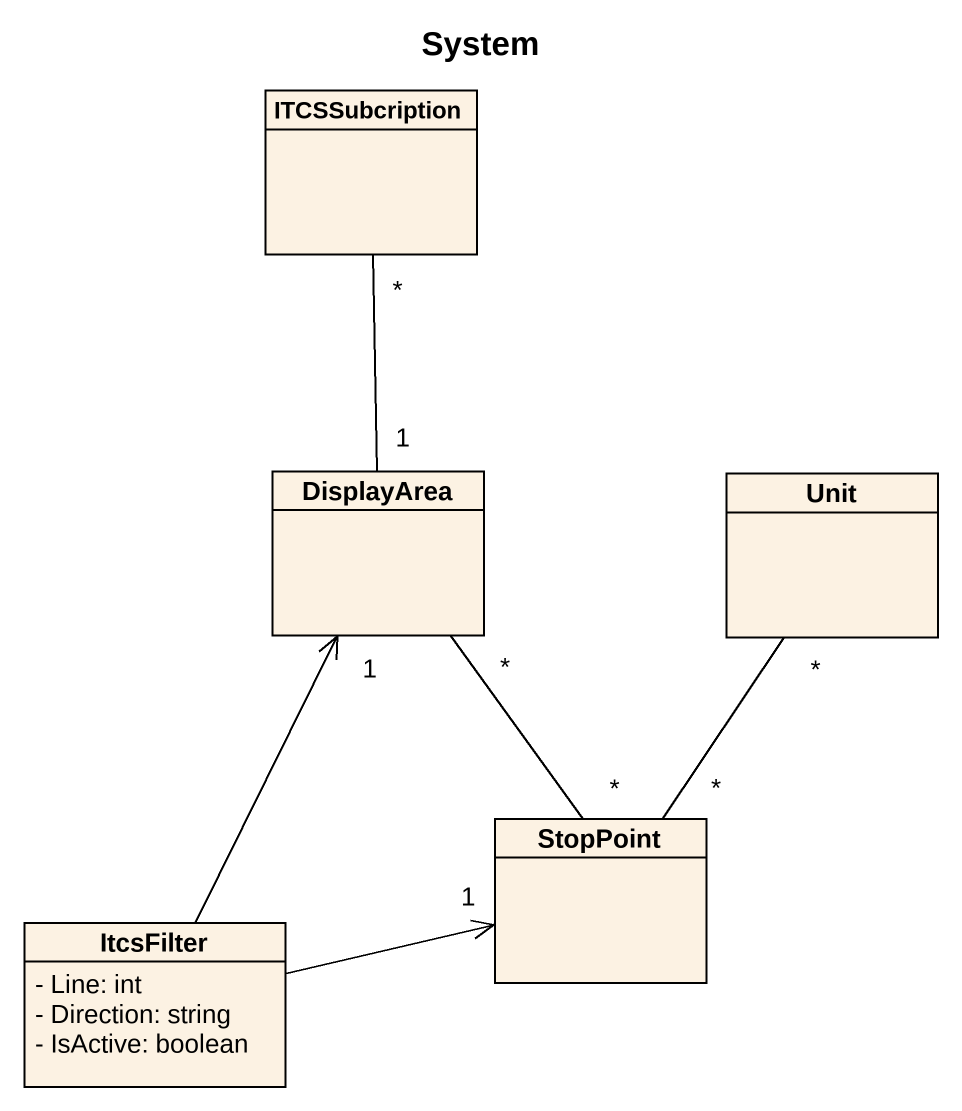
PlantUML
@startuml
title System
hide circle
hide empty members
skinparam classAttributeIconSize 0
class ITCSSubcription
class DisplayArea
class Unit
class StopPoint
class ItcsFilter {
  - Line: int
  - Direction: string
  - IsActive: boolean
}
ITCSSubcription "*" -- "1" DisplayArea
DisplayArea "*" -- "*" StopPoint
StopPoint "*" -up- "*" Unit
ItcsFilter -up-> "1" DisplayArea
ItcsFilter -right-> "1" StopPoint
@enduml
